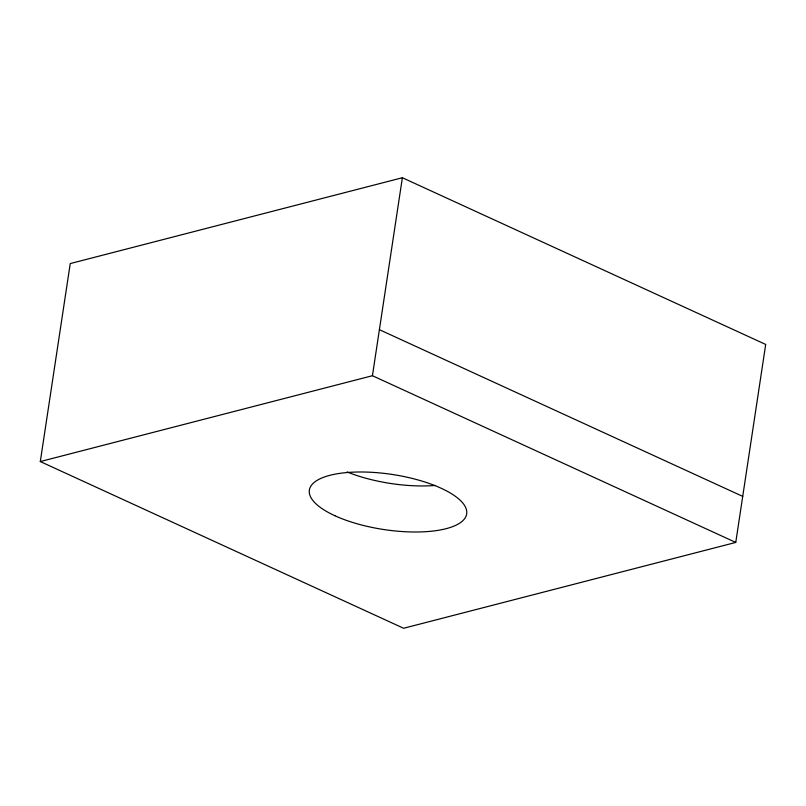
<?xml version="1.0" encoding="UTF-8"?>
<svg xmlns="http://www.w3.org/2000/svg" width="806" height="806" viewBox="0 0 806 806"><rect width="100%" height="100%" fill="white"/><g stroke="black" fill="none" stroke-linecap="round" stroke-linejoin="round"><path stroke-width="1.21" d="M40.3 461.556L70.243 263.572L402.375 177.733L765.7 344.444L735.757 542.428L403.625 628.267L40.3 461.556L372.432 375.717L735.757 542.428M372.432 375.717L402.375 177.733M379.394 329.674L742.719 496.385M435.069 485.474A79.542 27.857 8.6 0 1 347.104 471.953M334.883 515.729A79.542 27.857 8.6 0 0 464.941 518.228A79.542 27.857 8.6 0 0 364.252 472.024A79.542 27.857 8.6 0 0 334.883 515.729"/></g></svg>
